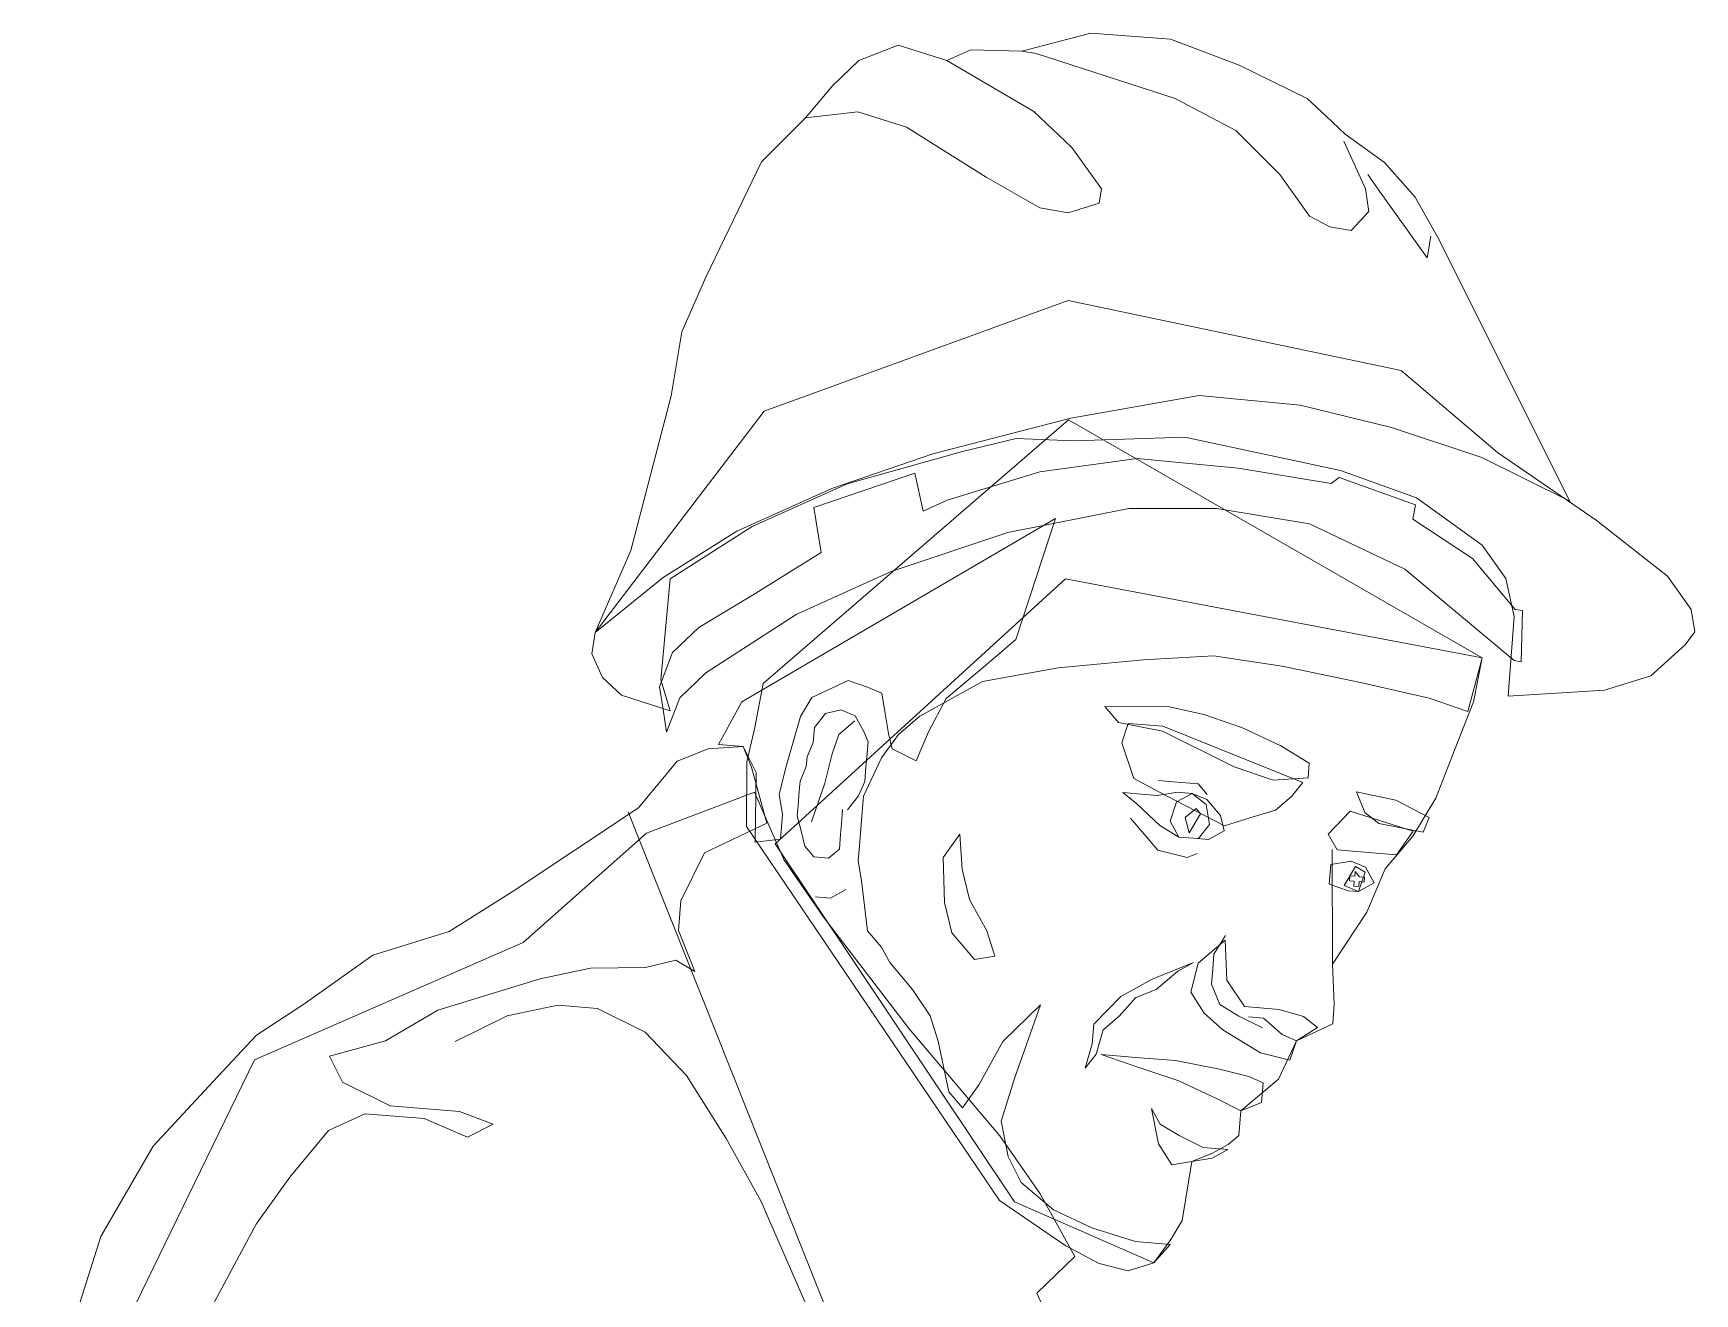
# Model space of a CAD drawing. Header units: millimetres. Extents: x -346728 to 1320345, y -537202 to -385966.
# Drawn here: x 656703 to 658918, y -504632 to -502951 of the extents above; entities that cross this region are included whole.
import ezdxf

# ---------------------------------------------------------------- set-up
doc = ezdxf.new("R2010")
doc.units = ezdxf.units.MM
doc.header["$LTSCALE"] = 100
doc.layers.add('MAY', color=2, linetype='Continuous', lineweight=13)

msp = doc.modelspace()

# ---------------------------------------------------------------- linework, layer by layer
at = {"layer": 'MAY', "color": 8}
for p, q in [((658020.8, -502975, -881.1), (658112.7, -502951.2, -881.1)), ((658112.7, -502951.2, -881.1), (658218.9, -502959.1, -881.1)), ((657803.8, -502987.8, -881.1), (657856, -502967.2, -881.1)), ((657856, -502967.2, -881.1), (657921, -502987.8, -881.1)), ((657921, -502987.8, -881.1), (657952.7, -502973.5, -881.1)), ((657952.7, -502973.5, -881.1), (658020.8, -502975, -881.1)), ((658039.8, -502978.2, -881.1), (658020.8, -502975, -881.1)), ((658225.2, -503038.3, -881.1), (658039.8, -502978.2, -881.1)), ((658218.9, -502959.1, -881.1), (658310.8, -502993.9, -881.1)), ((657768.9, -503021.1, -881.1), (657803.8, -502987.8, -881.1)), ((657921, -502987.8, -881.1), (658036.7, -503055.8, -881.1)), ((658310.8, -502993.9, -881.1), (658401.1, -503038.3, -881.1)), ((657732.5, -503063.9, -881.1), (657768.9, -503021.1, -881.1)), ((658306.1, -503081.1, -881.1), (658225.2, -503038.3, -881.1)), ((658401.1, -503038.3, -881.1), (658426.5, -503062, -881.1)), ((657673.9, -503122.5, -881.1), (657732.5, -503063.9, -881.1)), ((657802.2, -503055.9, -881.1), (657732.5, -503063.9, -881.1)), ((657867.2, -503076.5, -881.1), (657802.2, -503055.9, -881.1)), ((658036.7, -503055.8, -881.1), (658087.4, -503103.4, -881.1)), ((658426.5, -503062, -881.1), (658451.8, -503085.8, -881.1)), ((657973.3, -503143, -881.1), (657867.2, -503076.5, -881.1)), ((658364.7, -503139.7, -881.1), (658306.1, -503081.1, -881.1)), ((658451.8, -503085.8, -881.1), (658504.1, -503123.8, -881.1)), ((658087.4, -503103.4, -881.1), (658127, -503158.8, -881.1)), ((658450.2, -503095.3, -881.1), (658478.8, -503158.7, -881.1)), ((657599.5, -503276.3, -881.1), (657673.9, -503122.5, -881.1)), ((658504.1, -503123.8, -881.1), (658545.3, -503169.7, -881.1)), ((658044.7, -503184.2, -881.1), (657973.3, -503143, -881.1)), ((658404.3, -503195.1, -881.1), (658364.7, -503139.7, -881.1)), ((658497.8, -503161.8, -881.1), (658482, -503139.6, -881.1)), ((658123.9, -503177.8, -881.1), (658082.7, -503190.5, -881.1)), ((658127, -503158.8, -881.1), (658123.9, -503177.8, -881.1)), ((658478.8, -503158.7, -881.1), (658483.6, -503188.8, -881.1)), ((658561.2, -503250.5, -881.1), (658497.8, -503161.8, -881.1)), ((658545.3, -503169.7, -881.1), (658575.5, -503223.6, -881.1)), ((658082.7, -503190.5, -881.1), (658044.7, -503184.2, -881.1)), ((658431.3, -503209.4, -881.1), (658404.3, -503195.1, -881.1)), ((658483.6, -503188.8, -881.1), (658459.8, -503214.1, -881.1)), ((658459.8, -503214.1, -881.1), (658431.3, -503209.4, -881.1)), ((658566, -503222, -881.1), (658561.2, -503250.5, -881.1)), ((658575.5, -503223.6, -881.1), (658751.5, -503575.3, -881.1)), ((657567.8, -503349.2, -881.1), (657599.5, -503276.3, -881.1)), ((657677.2, -503455.3, -881.1), (658082.7, -503307.8, -881.1)), ((658082.7, -503307.8, -881.1), (658526.4, -503401.1, -881.1)), ((657553.6, -503434.7, -881.1), (657567.8, -503349.2, -881.1)), ((658526.4, -503401.1, -881.1), (658654.8, -503510.3, -881.1)), ((657499.8, -503640.7, -881.1), (657553.6, -503434.7, -881.1)), ((658257.1, -503434.4, -881.1), (658086, -503464.6, -881.1)), ((658391.8, -503447.1, -881.1), (658257.1, -503434.4, -881.1)), ((657452.3, -503750.1, -881.1), (657677.2, -503455.3, -881.1)), ((657676.2, -503818.3, -881.1), (658083.2, -503466.8, -881.1)), ((658086, -503464.6, -881.1), (657902.2, -503512.2, -881.1)), ((658083.2, -503466.8, -881.1), (658634.5, -503784, -881.1)), ((658513.8, -503477.1, -881.1), (658391.8, -503447.1, -881.1)), ((658238.1, -503489.9, -881.1), (658090.7, -503494.7, -881.1)), ((658445.7, -503534.2, -881.1), (658238.1, -503489.9, -881.1)), ((658634.2, -503516.7, -881.1), (658513.8, -503477.1, -881.1)), ((657941.8, -503509, -881.1), (657788.1, -503551.9, -881.1)), ((658013.1, -503491.6, -881.1), (657941.8, -503509, -881.1)), ((658090.7, -503494.7, -881.1), (658013.1, -503491.6, -881.1)), ((658654.8, -503510.3, -881.1), (658786.3, -503600.6, -881.1)), ((657902.2, -503512.2, -881.1), (657767.5, -503558.2, -881.1)), ((658174.7, -503518.4, -881.1), (658044.8, -503535.9, -881.1)), ((658309.4, -503531.1, -881.1), (658174.7, -503518.4, -881.1)), ((658433, -503551.6, -881.1), (658309.4, -503531.1, -881.1)), ((658547.1, -503570.6, -881.1), (658445.7, -503534.2, -881.1)), ((658751.5, -503575.3, -881.1), (658634.2, -503516.7, -881.1)), ((657788.1, -503551.9, -881.1), (657661.4, -503609, -881.1)), ((657878.4, -503537.6, -881.1), (657743.8, -503583.6, -881.1)), ((657889.5, -503588.3, -881.1), (657878.4, -503537.6, -881.1)), ((658044.8, -503535.9, -881.1), (657921.2, -503574, -881.1)), ((658444.1, -503543.7, -881.1), (658433, -503551.6, -881.1)), ((658545.5, -503580.1, -881.1), (658444.1, -503543.7, -881.1)), ((657767.5, -503558.2, -881.1), (657640.8, -503615.3, -881.1)), ((657921.2, -503574, -881.1), (657889.5, -503588.3, -881.1)), ((658634.3, -503633.9, -881.1), (658547.1, -503570.6, -881.1)), ((657647.7, -503842.5, -881.1), (658065.8, -503598.1, -881.1)), ((657743.8, -503583.6, -881.1), (657753.3, -503643.8, -881.1)), ((658002.1, -503616.8, -881.1), (658163.7, -503585, -881.1)), ((658065.8, -503598.1, -881.1), (658012.8, -503759.6, -881.1)), ((658163.7, -503585, -881.1), (658280.9, -503585, -881.1)), ((658280.9, -503585, -881.1), (658404.5, -503605.5, -881.1)), ((658542.3, -503599.1, -881.1), (658545.5, -503580.1, -881.1)), ((658621.6, -503651.4, -881.1), (658542.3, -503599.1, -881.1)), ((658786.3, -503600.6, -881.1), (658881.4, -503675, -881.1)), ((657640.8, -503615.3, -881.1), (657542.6, -503677.1, -881.1)), ((657661.4, -503609, -881.1), (657552.1, -503678.7, -881.1)), ((657846.8, -503669.1, -881.1), (658002.1, -503616.8, -881.1)), ((658404.5, -503605.5, -881.1), (658531.3, -503665.7, -881.1)), ((657452.3, -503750.1, -881.1), (657499.8, -503640.7, -881.1)), ((657753.3, -503643.8, -881.1), (657666.2, -503697.7, -881.1)), ((658666, -503678.3, -881.1), (658634.3, -503633.9, -881.1)), ((658531.3, -503665.7, -881.1), (658677.1, -503787.6, -881.1)), ((658678.7, -503719.5, -881.1), (658621.6, -503651.4, -881.1)), ((657542.6, -503677.1, -881.1), (657452.3, -503750.1, -881.1)), ((657552.1, -503678.7, -881.1), (657539.5, -503813.4, -881.1)), ((657691.9, -504031.9, -881.1), (658079.1, -503678.8, -881.1)), ((657720.1, -503726.2, -881.1), (657846.8, -503669.1, -881.1)), ((658079.1, -503678.8, -881.1), (658634.5, -503784, -881.1)), ((658677.1, -503729, -881.1), (658666, -503678.3, -881.1)), ((658881.4, -503675, -881.1), (658913.1, -503719.4, -881.1)), ((657666.2, -503697.7, -881.1), (657590.1, -503743.7, -881.1)), ((657599.7, -503803.9, -881.1), (657720.1, -503726.2, -881.1)), ((658669.2, -503835.1, -881.1), (658677.1, -503729, -881.1)), ((658688.2, -503721.1, -881.1), (658678.7, -503719.5, -881.1)), ((658686.6, -503789.2, -881.1), (658688.2, -503721.1, -881.1)), ((658913.1, -503719.4, -881.1), (658917.9, -503749.5, -881.1)), ((657447.6, -503778.6, -881.1), (657452.3, -503750.1, -881.1)), ((657590.1, -503743.7, -881.1), (657555.3, -503777, -881.1)), ((658917.9, -503749.5, -881.1), (658905.2, -503766.9, -881.1)), ((657555.3, -503777, -881.1), (657537.9, -503822.9, -881.1)), ((658012.8, -503759.6, -881.1), (657970, -503795.9, -881.1)), ((658905.2, -503766.9, -881.1), (658859.3, -503808.1, -881.1)), ((657461.8, -503810.3, -881.1), (657447.6, -503778.6, -881.1)), ((657970, -503795.9, -881.1), (657920.1, -503838.3, -881.1)), ((658069.4, -503797.4, -881.1), (657968.4, -503815.7, -881.1)), ((658183, -503786.8, -881.1), (658069.4, -503797.4, -881.1)), ((658276.4, -503781.2, -881.1), (658183, -503786.8, -881.1)), ((658368.1, -503795.3, -881.1), (658276.4, -503781.2, -881.1)), ((658472.5, -503817.1, -881.1), (658368.1, -503795.3, -881.1)), ((658634.5, -503784, -881.1), (658615.3, -503855.4, -881.1)), ((658634.5, -503784, -881.1), (658623, -503842.7, -881.1)), ((658677.1, -503787.6, -881.1), (658686.6, -503789.2, -881.1)), ((657487.2, -503834, -881.1), (657461.8, -503810.3, -881.1)), ((657539.5, -503813.4, -881.1), (657552.2, -503854.6, -881.1)), ((657564.8, -503837.2, -881.1), (657599.7, -503803.9, -881.1)), ((657664.8, -503877.1, -881.1), (657676.2, -503818.3, -881.1)), ((657789.3, -503814.3, -881.1), (657741, -503836.9, -881.1)), ((657815.1, -503823, -881.1), (657789.3, -503814.3, -881.1)), ((657968.4, -503815.7, -881.1), (657884.9, -503861.9, -881.1)), ((658563.7, -503837.9, -881.1), (658472.5, -503817.1, -881.1)), ((658859.3, -503808.1, -881.1), (658797.5, -503827.2, -881.1)), ((657552.2, -503854.6, -881.1), (657487.2, -503834, -881.1)), ((657537.9, -503822.9, -881.1), (657542.7, -503853, -881.1)), ((657547.4, -503883.1, -881.1), (657564.8, -503837.2, -881.1)), ((657616.5, -503899.7, -881.1), (657647.7, -503842.5, -881.1)), ((657741, -503836.9, -881.1), (657725.7, -503862.2, -881.1)), ((657834.4, -503831.3, -881.1), (657815.1, -503823, -881.1)), ((657838.8, -503858.2, -881.1), (657834.4, -503831.3, -881.1)), ((657920.1, -503838.3, -881.1), (657896.5, -503882.8, -881.1)), ((658615.3, -503855.4, -881.1), (658563.7, -503837.9, -881.1)), ((658623, -503842.7, -881.1), (658597.8, -503907, -881.1)), ((658797.5, -503827.2, -881.1), (658669.2, -503835.1, -881.1)), ((657542.7, -503853, -881.1), (657547.4, -503883.1, -881.1)), ((657725.7, -503862.2, -881.1), (657716.4, -503894.6, -881.1)), ((657744.4, -503877, -881.1), (657759.2, -503858.3, -881.1)), ((657759.2, -503858.3, -881.1), (657779.5, -503853.3, -881.1)), ((657779.5, -503853.3, -881.1), (657798.7, -503861.5, -881.1)), ((657798.7, -503861.5, -881.1), (657810.3, -503882.4, -881.1)), ((657843.2, -503885.1, -881.1), (657838.8, -503858.2, -881.1)), ((657884.9, -503861.9, -881.1), (657856.4, -503886.1, -881.1)), ((658149.7, -503870.3, -881.1), (658131.5, -503848.9, -881.1)), ((658131.5, -503848.9, -881.1), (658217.7, -503849.4, -881.1)), ((658217.7, -503849.4, -881.1), (658263.3, -503859.7, -881.1)), ((658263.3, -503859.7, -881.1), (658315, -503877.2, -881.1)), ((657654.4, -503922.7, -881.1), (657664.8, -503877.1, -881.1)), ((657742.8, -503896.7, -881.1), (657744.4, -503877, -881.1)), ((657776.8, -503886.3, -881.1), (657768, -503912.1, -881.1)), ((657798.2, -503868.1, -881.1), (657776.8, -503886.3, -881.1)), ((657810.3, -503882.4, -881.1), (657815.8, -503896.1, -881.1)), ((657856.4, -503886.1, -881.1), (657834, -503917.5, -881.1)), ((657848.2, -503905.4, -881.1), (657843.2, -503885.1, -881.1)), ((657896.5, -503882.8, -881.1), (657880.1, -503921.2, -881.1)), ((658208.4, -503881.8, -881.1), (658149.7, -503870.3, -881.1)), ((658154.1, -503897.2, -881.1), (658162.8, -503871.4, -881.1)), ((658162.8, -503871.4, -881.1), (658209, -503875.2, -881.1)), ((658304.1, -503929.4, -881.1), (658208.4, -503881.8, -881.1)), ((658209, -503875.2, -881.1), (658395.3, -503950.2, -881.1)), ((658315, -503877.2, -881.1), (658366.1, -503901.3, -881.1)), ((657561.6, -503921.7, -881.1), (657602.7, -503905.2, -881.1)), ((657602.7, -503905.2, -881.1), (657649.4, -503902.4, -881.1)), ((657649.4, -503902.4, -881.1), (657616.5, -503899.7, -881.1)), ((657666.5, -503936.9, -881.1), (657649.4, -503902.4, -881.1)), ((657649.4, -503902.4, -881.1), (657660.4, -503929.8, -881.1)), ((657716.4, -503894.6, -881.1), (657707.1, -503927, -881.1)), ((657734.6, -503916, -881.1), (657742.8, -503896.7, -881.1)), ((657815.8, -503896.1, -881.1), (657814.2, -503915.9, -881.1)), ((657880.1, -503921.2, -881.1), (657848.2, -503905.4, -881.1)), ((658170.1, -503945, -881.1), (658154.1, -503897.2, -881.1)), ((658366.1, -503901.3, -881.1), (658404, -503924.3, -881.1)), ((658597.8, -503907, -881.1), (658572.7, -503971.3, -881.1)), ((657510, -503983.8, -881.1), (657561.6, -503921.7, -881.1)), ((657654, -504008.9, -881.1), (657654.4, -503922.7, -881.1)), ((657660.4, -503929.8, -881.1), (657680.9, -504004.5, -881.1)), ((657707.1, -503927, -881.1), (657697.3, -503966, -881.1)), ((657725.3, -503948.4, -881.1), (657733.5, -503929.1, -881.1)), ((657733.5, -503929.1, -881.1), (657734.6, -503916, -881.1)), ((657768, -503912.1, -881.1), (657758.2, -503951.1, -881.1)), ((657834, -503917.5, -881.1), (657809.9, -503968.6, -881.1)), ((657813.1, -503929, -881.1), (657811.5, -503948.8, -881.1)), ((657814.2, -503915.9, -881.1), (657813.1, -503929, -881.1)), ((658355.7, -503946.9, -881.1), (658304.1, -503929.4, -881.1)), ((658404, -503924.3, -881.1), (658402.4, -503944.1, -881.1)), ((657665.5, -504029.7, -881.1), (657666.5, -503936.9, -881.1)), ((657724.2, -503961.6, -881.1), (657725.3, -503948.4, -881.1)), ((657758.2, -503951.1, -881.1), (657749.5, -503976.9, -881.1)), ((657811.5, -503948.8, -881.1), (657803.3, -503968, -881.1)), ((658214.6, -503968.5, -881.1), (658170.1, -503945, -881.1)), ((658203, -503947.7, -881.1), (658222.8, -503949.3, -881.1)), ((658222.8, -503949.3, -881.1), (658255.8, -503952, -881.1)), ((658255.8, -503952, -881.1), (658267.9, -503966.3, -881.1)), ((658402.4, -503944.1, -881.1), (658355.7, -503946.9, -881.1)), ((658395.3, -503950.2, -881.1), (658380.5, -503968.9, -881.1)), ((657520.5, -504017.9, -881.1), (657664.3, -503963.3, -881.1)), ((657664.3, -503963.3, -881.1), (657703.4, -504052.8, -881.1)), ((657697.3, -503966, -881.1), (657701.7, -503992.9, -881.1)), ((657722.6, -503981.3, -881.1), (657724.2, -503961.6, -881.1)), ((657749.5, -503976.9, -881.1), (657740.7, -504002.7, -881.1)), ((657803.3, -503968, -881.1), (657788.5, -503986.7, -881.1)), ((657809.9, -503968.6, -881.1), (657807.7, -503994.9, -881.1)), ((658155.3, -503963.7, -881.1), (658175.1, -503965.3, -881.1)), ((658174, -503978.5, -881.1), (658155.3, -503963.7, -881.1)), ((658175.1, -503965.3, -881.1), (658201.4, -503967.5, -881.1)), ((658201.4, -503967.5, -881.1), (658228.3, -503963, -881.1)), ((658291, -504008, -881.1), (658214.6, -503968.5, -881.1)), ((658227.2, -503976.2, -881.1), (658218.5, -504002, -881.1)), ((658248.1, -503964.7, -881.1), (658227.2, -503976.2, -881.1)), ((658228.3, -503963, -881.1), (658248.1, -503964.7, -881.1)), ((658266.8, -503979.5, -881.1), (658248.1, -503964.7, -881.1)), ((658248.1, -503964.7, -881.1), (658267.3, -503972.9, -881.1)), ((658267.3, -503972.9, -881.1), (658285.5, -503994.3, -881.1)), ((658380.5, -503968.9, -881.1), (658359.1, -503987, -881.1)), ((658478.2, -503990.1, -881.1), (658467.2, -503962.7, -881.1)), ((658467.2, -503962.7, -881.1), (658519.4, -503973.6, -881.1)), ((658519.4, -503973.6, -881.1), (658563.9, -503997.1, -881.1)), ((658572.7, -503971.3, -881.1), (658542, -504021.9, -881.1)), ((657341.6, -504096.1, -881.1), (657510, -503983.8, -881.1)), ((657496.3, -503989.4, -881.1), (657843, -504860.4, -881.1)), ((657701.7, -503992.9, -881.1), (657699, -504025.9, -881.1)), ((657721.5, -503994.5, -881.1), (657722.6, -503981.3, -881.1)), ((657726.5, -504014.8, -881.1), (657721.5, -503994.5, -881.1)), ((657781.9, -503986.2, -881.1), (657780.3, -504006, -881.1)), ((657807.7, -503994.9, -881.1), (657804.5, -504034.5, -881.1)), ((658183.9, -504019.1, -881.1), (658165.8, -503997.7, -881.1)), ((658204.8, -504007.5, -881.1), (658174, -503978.5, -881.1)), ((658253.1, -503985, -881.1), (658238.8, -503997.1, -881.1)), ((658238.8, -503997.1, -881.1), (658243.8, -504017.4, -881.1)), ((658243.8, -504017.4, -881.1), (658259.1, -503992.1, -881.1)), ((658259.1, -503992.1, -881.1), (658253.1, -503985, -881.1)), ((658271.2, -504006.4, -881.1), (658266.8, -503979.5, -881.1)), ((658285.5, -503994.3, -881.1), (658290.5, -504014.6, -881.1)), ((658325, -503997.5, -881.1), (658291, -504008, -881.1)), ((658359.1, -503987, -881.1), (658325, -503997.5, -881.1)), ((658429.4, -504019.3, -881.1), (658458.5, -503988.5, -881.1)), ((658458.5, -503988.5, -881.1), (658542.5, -504015.3, -881.1)), ((658496.9, -504004.9, -881.1), (658478.2, -503990.1, -881.1)), ((658563.9, -503997.1, -881.1), (658555.7, -504016.4, -881.1)), ((657356, -504163.6, -881.1), (657520.5, -504017.9, -881.1)), ((657680.9, -504004.5, -881.1), (657598, -504044.1, -881.1)), ((657991.3, -504507.6, -881.1), (657654, -504008.9, -881.1)), ((657731.4, -504035.1, -881.1), (657726.5, -504014.8, -881.1)), ((657779.2, -504019.1, -881.1), (657777.6, -504038.9, -881.1)), ((657780.3, -504006, -881.1), (657779.2, -504019.1, -881.1)), ((657916, -504050.3, -881.1), (657938.4, -504018.9, -881.1)), ((657938.4, -504018.9, -881.1), (657941.3, -504065.6, -881.1)), ((658202.1, -504040.5, -881.1), (658183.9, -504019.1, -881.1)), ((658230.1, -504022.9, -881.1), (658204.8, -504007.5, -881.1)), ((658218.5, -504002, -881.1), (658230.1, -504022.9, -881.1)), ((658256.4, -504025, -881.1), (658271.2, -504006.4, -881.1)), ((658290.5, -504014.6, -881.1), (658269.6, -504026.1, -881.1)), ((658441, -504040.2, -881.1), (658429.4, -504019.3, -881.1)), ((658555.7, -504016.4, -881.1), (658496.9, -504004.9, -881.1)), ((658542.5, -504015.3, -881.1), (658520.1, -504046.6, -881.1)), ((657699, -504025.9, -881.1), (657665.5, -504029.7, -881.1)), ((658011.1, -504509.2, -881.1), (657691.9, -504031.9, -881.1)), ((657743.5, -504049.4, -881.1), (657731.4, -504035.1, -881.1)), ((657777.6, -504038.9, -881.1), (657763.3, -504051, -881.1)), ((657804.5, -504034.5, -881.1), (657802.8, -504054.3, -881.1)), ((658241.1, -504050.3, -881.1), (658202.1, -504040.5, -881.1)), ((658230.1, -504022.9, -881.1), (658256.4, -504025, -881.1)), ((658249.8, -504024.5, -881.1), (658230.1, -504022.9, -881.1)), ((658269.6, -504026.1, -881.1), (658249.8, -504024.5, -881.1)), ((658434.4, -504039.6, -881.1), (658435.1, -504192.3, -881.1)), ((658467.3, -504042.3, -881.1), (658441, -504040.2, -881.1)), ((658493.7, -504044.5, -881.1), (658467.3, -504042.3, -881.1)), ((658542, -504021.9, -881.1), (658505.3, -504065.3, -881.1)), ((657598, -504044.1, -881.1), (657566.2, -504107.9, -881.1)), ((657703.4, -504052.8, -881.1), (657756.8, -504130.1, -881.1)), ((657763.3, -504051, -881.1), (657743.5, -504049.4, -881.1)), ((657802.8, -504054.3, -881.1), (657807.3, -504081.2, -881.1)), ((657917.7, -504110.1, -881.1), (657916, -504050.3, -881.1)), ((657941.3, -504065.6, -881.1), (657951.2, -504106.2, -881.1)), ((658254.8, -504044.8, -881.1), (658241.1, -504050.3, -881.1)), ((658432.8, -504059.4, -881.1), (658430.6, -504085.8, -881.1)), ((658459.7, -504055, -881.1), (658432.8, -504059.4, -881.1)), ((658465.7, -504062.1, -881.1), (658450.4, -504087.4, -881.1)), ((658478.9, -504063.2, -881.1), (658459.7, -504055, -881.1)), ((658478.4, -504069.8, -881.1), (658465.7, -504062.1, -881.1)), ((658490.5, -504084, -881.1), (658478.9, -504063.2, -881.1)), ((658505.3, -504065.3, -881.1), (658480.6, -504123, -881.1)), ((658520.1, -504046.6, -881.1), (658493.7, -504044.5, -881.1)), ((657807.3, -504081.2, -881.1), (657811.2, -504114.7, -881.1)), ((658430.6, -504085.8, -881.1), (658456.4, -504094.5, -881.1)), ((658450.4, -504087.4, -881.1), (658469.6, -504095.6, -881.1)), ((658457.5, -504081.3, -881.1), (658458, -504074.7, -881.1)), ((658464.1, -504081.9, -881.1), (658457.5, -504081.3, -881.1)), ((658458, -504074.7, -881.1), (658464.6, -504075.3, -881.1)), ((658463.6, -504088.5, -881.1), (658464.1, -504081.9, -881.1)), ((658464.6, -504075.3, -881.1), (658465.2, -504068.7, -881.1)), ((658465.2, -504068.7, -881.1), (658471.2, -504075.8, -881.1)), ((658469.6, -504095.6, -881.1), (658478.4, -504069.8, -881.1)), ((658469.6, -504095.6, -881.1), (658490.5, -504084, -881.1)), ((658470.7, -504082.4, -881.1), (658470.1, -504089, -881.1)), ((658477.3, -504082.9, -881.1), (658470.7, -504082.4, -881.1)), ((658471.2, -504075.8, -881.1), (658477.8, -504076.3, -881.1)), ((658477.8, -504076.3, -881.1), (658477.3, -504082.9, -881.1)), ((657257.7, -504149, -881.1), (657341.6, -504096.1, -881.1)), ((657566.2, -504107.9, -881.1), (657563, -504147.4, -881.1)), ((657765.6, -504104.3, -881.1), (657745.8, -504102.7, -881.1)), ((657786.4, -504092.7, -881.1), (657765.6, -504104.3, -881.1)), ((657927.6, -504150.7, -881.1), (657917.7, -504110.1, -881.1)), ((657951.2, -504106.2, -881.1), (657974.3, -504147.9, -881.1)), ((658456.4, -504094.5, -881.1), (658469.6, -504095.6, -881.1)), ((658470.1, -504089, -881.1), (658463.6, -504088.5, -881.1)), ((657756.8, -504130.1, -881.1), (657870.7, -504278.8, -881.1)), ((657811.2, -504114.7, -881.1), (657815.1, -504148.1, -881.1)), ((658480.6, -504123, -881.1), (658435.1, -504192.3, -881.1)), ((657155.6, -504180.4, -881.1), (657257.7, -504149, -881.1)), ((657563, -504147.4, -881.1), (657585, -504202.3, -881.1)), ((657815.1, -504148.1, -881.1), (657833.2, -504169.5, -881.1)), ((657957.9, -504186.4, -881.1), (657927.6, -504150.7, -881.1)), ((657974.3, -504147.9, -881.1), (657984.8, -504182, -881.1)), ((658292.3, -504154.1, -881.1), (658277, -504179.3, -881.1)), ((656998.1, -504320.1, -881.1), (657356, -504163.6, -881.1)), ((657833.2, -504169.5, -881.1), (657844.8, -504190.4, -881.1)), ((658256.1, -504190.9, -881.1), (658291.8, -504160.6, -881.1)), ((658291.8, -504160.6, -881.1), (658294, -504213.9, -881.1)), ((657063.9, -504245.9, -881.1), (657155.6, -504180.4, -881.1)), ((657446.1, -504197.6, -881.1), (657378.6, -504211.9, -881.1)), ((657519.1, -504196.9, -881.1), (657446.1, -504197.6, -881.1)), ((657559.8, -504187, -881.1), (657519.1, -504196.9, -881.1)), ((657585, -504202.3, -881.1), (657559.8, -504187, -881.1)), ((657844.8, -504190.4, -881.1), (657875, -504226, -881.1)), ((657984.8, -504182, -881.1), (657957.9, -504186.4, -881.1)), ((658222.1, -504201.4, -881.1), (658249.5, -504190.4, -881.1)), ((658249.5, -504190.4, -881.1), (658228.7, -504201.9, -881.1)), ((658246.3, -504229.9, -881.1), (658256.1, -504190.9, -881.1)), ((658277, -504179.3, -881.1), (658275.3, -504199.1, -881.1)), ((658435.1, -504192.3, -881.1), (658437.4, -504245.6, -881.1)), ((657378.6, -504211.9, -881.1), (657242.4, -504253.9, -881.1)), ((658152.9, -504235.5, -881.1), (658194.6, -504212.4, -881.1)), ((658194.6, -504212.4, -881.1), (658222.1, -504201.4, -881.1)), ((658228.7, -504201.9, -881.1), (658200.1, -504226.1, -881.1)), ((658275.3, -504199.1, -881.1), (658273.7, -504218.9, -881.1)), ((658273.7, -504218.9, -881.1), (658284.7, -504246.3, -881.1)), ((658294, -504213.9, -881.1), (658317.7, -504249, -881.1)), ((657875, -504226, -881.1), (657898.7, -504261.2, -881.1)), ((658116.7, -504272.4, -881.1), (658152.9, -504235.5, -881.1)), ((658172.7, -504237.1, -881.1), (658150.8, -504261.9, -881.1)), ((658200.1, -504226.1, -881.1), (658172.7, -504237.1, -881.1)), ((658263.9, -504257.9, -881.1), (658246.3, -504229.9, -881.1)), ((657000.8, -504287.2, -881.1), (657063.9, -504245.9, -881.1)), ((657242.4, -504253.9, -881.1), (657172.7, -504294.6, -881.1)), ((657265.6, -504295.6, -881.1), (657334.7, -504261.4, -881.1)), ((657334.7, -504261.4, -881.1), (657402.2, -504247, -881.1)), ((657402.2, -504247, -881.1), (657455, -504251.4, -881.1)), ((657455, -504251.4, -881.1), (657518.7, -504283.1, -881.1)), ((657898.7, -504261.2, -881.1), (657909.2, -504295.2, -881.1)), ((657995.4, -504295.6, -881.1), (658045.9, -504246.7, -881.1)), ((658045.9, -504246.7, -881.1), (658011.4, -504343.4, -881.1)), ((658150.8, -504261.9, -881.1), (658129.4, -504280, -881.1)), ((658288.6, -504279.8, -881.1), (658263.9, -504257.9, -881.1)), ((658284.7, -504246.3, -881.1), (658310, -504261.7, -881.1)), ((658310, -504261.7, -881.1), (658341.9, -504277.5, -881.1)), ((658317.7, -504249, -881.1), (658363.8, -504252.8, -881.1)), ((658323.2, -504262.7, -881.1), (658343, -504264.4, -881.1)), ((658343, -504264.4, -881.1), (658367.7, -504286.3, -881.1)), ((658363.8, -504252.8, -881.1), (658396.3, -504262.1, -881.1)), ((658396.3, -504262.1, -881.1), (658414.9, -504276.9, -881.1)), ((658437.4, -504245.6, -881.1), (658435.3, -504271.9, -881.1)), ((656942.7, -504348.8, -881.1), (657000.8, -504287.2, -881.1)), ((657518.7, -504283.1, -881.1), (657573.7, -504340.7, -881.1)), ((657870.7, -504278.8, -881.1), (657991.7, -504421.4, -881.1)), ((658114.6, -504298.7, -881.1), (658116.7, -504272.4, -881.1)), ((658129.4, -504280, -881.1), (658120.1, -504312.5, -881.1)), ((658339.2, -504310.5, -881.1), (658288.6, -504279.8, -881.1)), ((658367.7, -504286.3, -881.1), (658387, -504294.5, -881.1)), ((658435.3, -504271.9, -881.1), (658387, -504294.5, -881.1)), ((658414.9, -504276.9, -881.1), (658387, -504294.5, -881.1)), ((657172.7, -504294.6, -881.1), (657098.1, -504315, -881.1)), ((657909.2, -504295.2, -881.1), (657923.6, -504362.7, -881.1)), ((657964.2, -504352.8, -881.1), (657995.4, -504295.6, -881.1)), ((658105.3, -504331.2, -881.1), (658114.6, -504298.7, -881.1)), ((658387, -504294.5, -881.1), (658362.9, -504345.6, -881.1)), ((658387, -504294.5, -881.1), (658378.2, -504320.3, -881.1)), ((656703, -504926.3, -881.1), (656998.1, -504320.1, -881.1)), ((657098.1, -504315, -881.1), (657115.2, -504349.6, -881.1)), ((658120.1, -504312.5, -881.1), (658105.3, -504331.2, -881.1)), ((658178.3, -504330.5, -881.1), (658126.7, -504313, -881.1)), ((658126.7, -504313, -881.1), (658172.8, -504316.8, -881.1)), ((658172.8, -504316.8, -881.1), (658225.5, -504321.1, -881.1)), ((658230, -504348, -881.1), (658178.3, -504330.5, -881.1)), ((658225.5, -504321.1, -881.1), (658284.3, -504332.5, -881.1)), ((658378.2, -504320.3, -881.1), (658339.2, -504310.5, -881.1)), ((656862.7, -504435.1, -881.1), (656942.7, -504348.8, -881.1)), ((657115.2, -504349.6, -881.1), (657178.9, -504381.4, -881.1)), ((657573.7, -504340.7, -881.1), (657626.6, -504424.7, -881.1)), ((657941.7, -504384.1, -881.1), (657964.2, -504352.8, -881.1)), ((658011.4, -504343.4, -881.1), (657993.4, -504401.6, -881.1)), ((658281.1, -504372.1, -881.1), (658230, -504348, -881.1)), ((658284.3, -504332.5, -881.1), (658323.3, -504342.4, -881.1)), ((658362.9, -504345.6, -881.1), (658313, -504388, -881.1)), ((658323.3, -504342.4, -881.1), (658342.6, -504350.6, -881.1)), ((658342.6, -504350.6, -881.1), (658340.4, -504376.9, -881.1)), ((657923.6, -504362.7, -881.1), (657941.7, -504384.1, -881.1)), ((658313, -504388, -881.1), (658281.1, -504372.1, -881.1)), ((657144.9, -504391.9, -881.1), (657096.6, -504414.4, -881.1)), ((657224, -504398.3, -881.1), (657144.9, -504391.9, -881.1)), ((657178.9, -504381.4, -881.1), (657271.2, -504388.9, -881.1)), ((657271.2, -504388.9, -881.1), (657316.2, -504405.9, -881.1)), ((658203.2, -504432.1, -881.1), (658193.8, -504384.8, -881.1)), ((658193.8, -504384.8, -881.1), (658205.3, -504405.7, -881.1)), ((658313, -504388, -881.1), (658310.3, -504420.9, -881.1)), ((658340.4, -504376.9, -881.1), (658313, -504388, -881.1)), ((657096.6, -504414.4, -881.1), (657045.1, -504476.6, -881.1)), ((657281.7, -504423, -881.1), (657224, -504398.3, -881.1)), ((657316.2, -504405.9, -881.1), (657281.7, -504423, -881.1)), ((657993.4, -504401.6, -881.1), (658002.8, -504448.8, -881.1)), ((658205.3, -504405.7, -881.1), (658230.6, -504421, -881.1)), ((656793.1, -504555.5, -881.1), (656862.7, -504435.1, -881.1)), ((657626.6, -504424.7, -881.1), (657672.8, -504508.1, -881.1)), ((657991.7, -504421.4, -881.1), (658045.1, -504498.7, -881.1)), ((658220.8, -504460, -881.1), (658203.2, -504432.1, -881.1)), ((658230.6, -504421, -881.1), (658262.5, -504436.9, -881.1)), ((658262.5, -504436.9, -881.1), (658295.5, -504439.6, -881.1)), ((658295.5, -504439.6, -881.1), (658274.6, -504451.2, -881.1)), ((658296, -504433, -881.1), (658275.2, -504444.6, -881.1)), ((658310.3, -504420.9, -881.1), (658296, -504433, -881.1)), ((658002.8, -504448.8, -881.1), (658019.8, -504483.4, -881.1)), ((658247.7, -504455.6, -881.1), (658220.8, -504460, -881.1)), ((658247.7, -504455.6, -881.1), (658234.6, -504534.2, -881.1)), ((658275.2, -504444.6, -881.1), (658247.7, -504455.6, -881.1)), ((658274.6, -504451.2, -881.1), (658247.7, -504455.6, -881.1)), ((657045.1, -504476.6, -881.1), (657000.1, -504539.2, -881.1)), ((658019.8, -504483.4, -881.1), (658063.3, -504520.1, -881.1)), ((657672.8, -504508.1, -881.1), (657751, -504687, -881.1)), ((658079.3, -504567.9, -881.1), (657991.3, -504507.6, -881.1)), ((658045.1, -504498.7, -881.1), (658091.4, -504582.1, -881.1)), ((658196.8, -504590.8, -881.1), (658011.1, -504509.2, -881.1)), ((658063.3, -504520.1, -881.1), (658114.4, -504544.2, -881.1)), ((657000.1, -504539.2, -881.1), (656921.8, -504685.4, -881.1)), ((658114.4, -504544.2, -881.1), (658172.6, -504562.3, -881.1)), ((658234.6, -504534.2, -881.1), (658219.3, -504559.4, -881.1)), ((656703.4, -504840.1, -881.1), (656793.1, -504555.5, -881.1)), ((658123.8, -504591.4, -881.1), (658079.3, -504567.9, -881.1)), ((658172.6, -504562.3, -881.1), (658218.8, -504566, -881.1)), ((658219.3, -504559.4, -881.1), (658196.8, -504590.8, -881.1)), ((658218.8, -504566, -881.1), (658196.8, -504590.8, -881.1)), ((658091.4, -504582.1, -881.1), (658040.9, -504631.1, -881.1)), ((658162.8, -504601.3, -881.1), (658123.8, -504591.4, -881.1)), ((658196.8, -504590.8, -881.1), (658162.8, -504601.3, -881.1)), ((658040.9, -504631.1, -881.1), (658198.5, -504975.7, -881.1))]:
    msp.add_line(p, q, dxfattribs=at)

doc.saveas('drawing.dxf')
